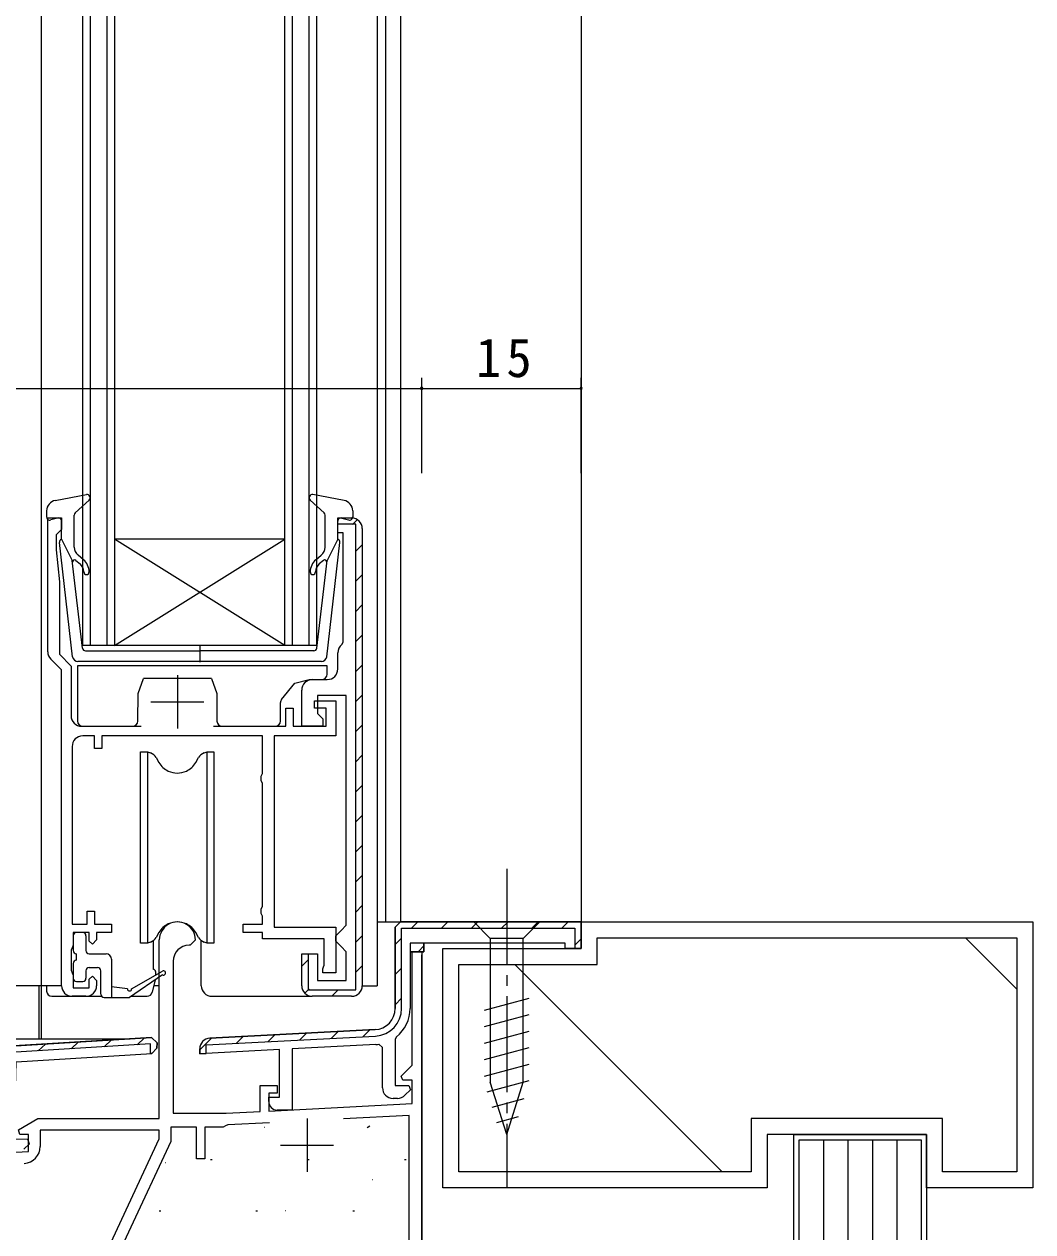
# Model space of a CAD drawing. Units: millimetres on the paper. Extents: x -420 to 373, y -297 to 267.
# Drawn here: x -321.6 to -226.7, y -98.9 to 14.7 of the extents above; entities that cross this region are included whole.
import ezdxf

# ---------------------------------------------------------------- set-up
doc = ezdxf.new("R2010")
doc.units = ezdxf.units.MM
doc.linetypes.add('CHAIN2', pattern=[12, 9, -1, 1, -1])
for name, color, linetype, lineweight in [('0-3_YKK_12', 2, 'Continuous', 9), ('0-4_YSS_K', 3, 'Continuous', 9), ('0-5_YKK_D', 6, 'Continuous', 9), ('0-6_YKK_13', 4, 'Continuous', 9), ('0-7_YKK_11', 7, 'Continuous', 9)]:
    doc.layers.add(name, color=color, linetype=linetype, lineweight=lineweight)
doc.styles.add('ＭＳ ゴシック', font='')
doc.styles.get('ＭＳ ゴシック').set_extended_font_data('MS Gothic')

msp = doc.modelspace()

# ---------------------------------------------------------------- linework, layer by layer
at = {"layer": '0-3_YKK_12'}
for p, q in [((-319.966, 88.284), (-319.966, -75.712)), ((-288.366, 88.284), (-288.366, -75.716)), ((-287.566, 85.284), (-287.566, -69.716)), ((-286.166, 85.284), (-286.166, -69.716)), ((-269.166, 85.284), (-269.166, -69.716)), ((-316.066, -43.716), (-316.066, 58.284)), ((-315.366, 58.284), (-315.366, -43.716)), ((-313.766, -43.716), (-313.766, 58.284)), ((-313.066, 58.284), (-313.066, -43.716)), ((-297.066, -43.716), (-297.066, 58.284)), ((-296.366, 58.284), (-296.366, -43.716)), ((-294.766, -43.716), (-294.766, 58.284)), ((-294.066, 58.284), (-294.066, -43.716)), ((-313.066, -43.716), (-297.066, -33.716)), ((-297.066, -43.716), (-313.066, -33.716)), ((-297.066, -33.716), (-313.066, -33.716)), ((-313.066, -43.716), (-316.066, -43.716)), ((-297.066, -43.716), (-313.066, -43.716)), ((-294.066, -43.716), (-297.066, -43.716)), ((-288.366, -69.716), (-269.166, -69.716)), ((-284.166, -109.416), (-284.166, -72.816)), ((-324.466, -75.712), (-318.066, -75.712)), ((-289.766, -75.716), (-288.366, -75.716))]:
    msp.add_line(p, q, dxfattribs=at)
at = {"layer": '0-4_YSS_K'}
for p, q in [((-228.166, -76.047), (-232.998, -71.216)), ((-255.899, -93.216), (-275.399, -73.716)), ((-298.956, -89.034), (-298.927, -89.024)), ((-289.308, -89.067), (-289.058, -88.901)), ((-246.366, -90.216), (-246.366, -214.716)), ((-244.066, -90.216), (-244.066, -214.716)), ((-241.766, -90.216), (-241.766, -214.716)), ((-239.466, -90.216), (-239.466, -214.716)), ((-308.316, -92.349), (-308.288, -92.339)), ((-304.041, -92.057), (-303.891, -92.057)), ((-294.921, -92.057), (-294.771, -92.057)), ((-285.801, -92.057), (-285.651, -92.057)), ((-288.788, -93.957), (-288.76, -93.946)), ((-308.886, -96.902), (-308.736, -96.902)), ((-299.766, -96.902), (-299.616, -96.902)), ((-297.018, -96.871), (-296.989, -96.861)), ((-290.646, -96.902), (-290.496, -96.902))]:
    msp.add_line(p, q, dxfattribs=at)
for points in [[(-282.175, -72.216), (-269.175, -72.216), (-269.175, -69.716), (-226.666, -69.716), (-226.666, -94.716), (-236.666, -94.716), (-236.666, -89.716), (-251.666, -89.716), (-251.666, -94.716), (-282.175, -94.716)], [(-280.675, -73.716), (-267.675, -73.716), (-267.675, -71.216), (-228.166, -71.216), (-228.166, -93.216), (-235.166, -93.216), (-235.166, -88.216), (-253.166, -88.216), (-253.166, -93.216), (-280.675, -93.216)]]:
    msp.add_lwpolyline(points, close=True, dxfattribs=at)
for points in [[(-249.166, -214.716), (-249.166, -89.716), (-236.666, -89.716), (-236.666, -214.716)], [(-248.666, -214.716), (-248.666, -90.216), (-237.166, -90.216), (-237.166, -214.716)]]:
    msp.add_lwpolyline(points, dxfattribs=at)
at = {"layer": '0-5_YKK_D'}
for p, q in [((-284.166, -27.519), (-284.166, -18.524)), ((-284.166, -27.519), (-284.166, -18.524)), ((-269.166, -27.519), (-269.166, -18.524)), ((-370.166, -19.524), (-284.166, -19.524)), ((-284.166, -19.524), (-269.166, -19.524))]:
    msp.add_line(p, q, dxfattribs=at)
for centre, start, end in [((-284.166, -19.524), 0, 180), ((-284.166, -19.524), 0, 180), ((-284.166, -19.524), 180, 0), ((-284.166, -19.524), 180, 0), ((-269.166, -19.524), 0, 180), ((-269.166, -19.524), 180, 0)]:
    msp.add_arc(centre, 0.106, start, end, dxfattribs=at)
at = {"layer": '0-6_YKK_13'}
for p, q in [((-318.649, -30.067), (-315.721, -29.524)), ((-291.484, -30.067), (-294.412, -29.524)), ((-316.768, -31.23), (-315.464, -30.041)), ((-293.364, -31.23), (-294.668, -30.041)), ((-319.466, -31.051), (-319.466, -31.619)), ((-318.447, -31.73), (-319.086, -31.908)), ((-316.866, -34.453), (-316.866, -31.452)), ((-293.266, -34.453), (-293.266, -31.452)), ((-291.686, -31.73), (-291.047, -31.908)), ((-290.666, -31.051), (-290.666, -31.619)), ((-318.066, -33.719), (-318.066, -32.019)), ((-292.066, -33.719), (-292.066, -32.019)), ((-317.018, -44.777), (-318.264, -34.037)), ((-318.066, -33.719), (-317.053, -35.719)), ((-293.115, -44.777), (-291.868, -34.037)), ((-292.066, -33.719), (-293.08, -35.719)), ((-316.097, -43.954), (-317.053, -35.719)), ((-316.707, -35.706), (-316.323, -36.027)), ((-316.002, -35.644), (-316.509, -35.219)), ((-294.13, -35.644), (-293.623, -35.219)), ((-294.035, -43.954), (-293.08, -35.719)), ((-293.426, -35.706), (-293.809, -36.027)), ((-315.799, -44.219), (-305.066, -44.219)), ((-305.066, -43.64), (-305.066, -45.271)), ((-294.333, -44.219), (-305.066, -44.219)), ((-293.612, -45.219), (-316.521, -45.219)), ((-316.564, -45.616), (-316.564, -50.816)), ((-303.964, -46.816), (-310.364, -46.816)), ((-303.964, -46.816), (-303.464, -48.216)), ((-303.464, -48.216), (-303.441, -50.82)), ((-297.464, -50.816), (-297.464, -49.091)), ((-316.064, -51.316), (-311.387, -51.316)), ((-302.941, -51.316), (-297.964, -51.316)), ((-310.621, -71.716), (-310.621, -53.716)), ((-310.621, -53.716), (-309.971, -53.716)), ((-309.971, -53.716), (-309.971, -71.716)), ((-309.971, -53.716), (-309.692, -53.817)), ((-309.168, -54.257), (-308.903, -54.716)), ((-305.439, -54.716), (-305.174, -54.257)), ((-304.65, -53.817), (-304.371, -53.716)), ((-304.371, -71.716), (-304.371, -53.716)), ((-304.371, -53.716), (-303.721, -53.716)), ((-303.721, -53.716), (-303.721, -71.716)), ((-279.266, -69.716), (-277.716, -71.266)), ((-273.066, -69.716), (-279.266, -69.716)), ((-273.066, -69.716), (-274.616, -71.266)), ((-316.966, -71.016), (-316.966, -72.416)), ((-316.066, -70.716), (-316.666, -70.716)), ((-315.766, -71.016), (-315.766, -72.416)), ((-309.416, -74.191), (-309.412, -71.458)), ((-308.903, -70.716), (-309.168, -71.175)), ((-305.174, -71.175), (-305.439, -70.716)), ((-304.913, -75.716), (-304.912, -71.471)), ((-274.616, -71.266), (-277.716, -71.266)), ((-277.716, -71.266), (-277.716, -84.8)), ((-274.616, -84.8), (-274.616, -71.266)), ((-309.971, -71.716), (-310.621, -71.716)), ((-309.692, -71.614), (-309.971, -71.716)), ((-304.371, -71.716), (-304.65, -71.614)), ((-303.721, -71.716), (-304.371, -71.716)), ((-316.966, -73.616), (-316.966, -75.016)), ((-316.666, -73.316), (-316.666, -72.716)), ((-315.466, -72.716), (-313.866, -72.716)), ((-313.366, -73.216), (-313.366, -76.813)), ((-315.766, -74.316), (-315.766, -75.016)), ((-315.466, -74.016), (-314.666, -74.016)), ((-314.366, -76.513), (-314.366, -74.316)), ((-308.568, -74.686), (-311.668, -76.813)), ((-311.468, -76.013), (-308.568, -74.339)), ((-309.213, -74.387), (-309.207, -74.708)), ((-330.766, -75.712), (-320.166, -75.712)), ((-320.166, -75.712), (-319.966, -75.712)), ((-320.166, -80.418), (-320.166, -75.712)), ((-319.966, -75.712), (-319.966, -80.418)), ((-319.467, -75.716), (-319.467, -76.216)), ((-316.666, -75.316), (-316.066, -75.316)), ((-311.868, -76.013), (-313.366, -75.813)), ((-309.242, -75.149), (-309.538, -76.337)), ((-309.383, -75.712), (-308.866, -75.712)), ((-318.967, -76.716), (-314.287, -76.716)), ((-314.066, -76.813), (-311.668, -76.813)), ((-311.527, -76.716), (-310.006, -76.716)), ((-303.913, -76.716), (-294.466, -76.716)), ((-278.266, -78.01), (-274.066, -76.884)), ((-278.266, -79.563), (-274.066, -78.437)), ((-320.166, -80.712), (-320.166, -80.418)), ((-319.966, -80.418), (-319.966, -80.712)), ((-278.266, -81.116), (-274.066, -79.99)), ((-346.964, -80.712), (-311.592, -80.712)), ((-278.266, -82.668), (-274.066, -81.543)), ((-278.266, -84.221), (-274.066, -83.096)), ((-278.008, -85.705), (-274.066, -84.649)), ((-276.166, -89.716), (-277.716, -84.8)), ((-276.166, -89.716), (-274.616, -84.8)), ((-277.556, -87.137), (-274.52, -86.323)), ((-277.105, -88.569), (-275.055, -88.02))]:
    msp.add_line(p, q, dxfattribs=at)
at = {"layer": '0-6_YKK_13', "linetype": 'CHAIN2'}
msp.add_line((-276.166, -64.716), (-276.166, -94.716), dxfattribs=at)
at = {"layer": '0-6_YKK_13'}
for points in [[(-293.064, -46.416), (-293.064, -45.616), (-316.564, -45.616)], [(-310.887, -50.82), (-310.864, -48.216), (-310.364, -46.816)], [(-297.354, -48.779), (-296.127, -47.245), (-294.764, -46.916), (-293.564, -46.916)]]:
    msp.add_lwpolyline(points, dxfattribs=at)
for centre, radius, start, end in [((-315.666, -29.819), 0.3, 312.3553, 100.51213), ((-294.466, -29.819), 0.3, 79.48785, 227.64468), ((-318.466, -31.051), 1, 100.51213, 180), ((-291.666, -31.051), 1, 0, 79.48785), ((-319.166, -31.619), 0.3, 180, 285.56535), ((-318.366, -32.019), 0.3, 0, 105.56535), ((-316.566, -31.452), 0.3, 132.3553, 180), ((-293.566, -31.452), 0.3, 0, 47.64468), ((-291.766, -32.019), 0.3, 74.43463, 180), ((-290.966, -31.619), 0.3, 254.43463, 0), ((-317.966, -34.002), 0.3, 109.47121, 186.62088), ((-292.166, -34.002), 0.3, 353.3791, 70.52878), ((-315.866, -34.453), 1, 180, 229.99998), ((-294.266, -34.453), 1, 310, 0), ((-316.835, -35.859), 0.2, 49.99998, 186.62088), ((-316.966, -36.793), 1, 0, 49.99998), ((-316.966, -36.793), 1.5, 0, 49.99998), ((-293.166, -36.793), 1.5, 130, 180), ((-293.166, -36.793), 1, 130, 180), ((-293.297, -35.859), 0.2, 353.3791, 130), ((-315.716, -36.793), 0.25, 180, 0), ((-294.416, -36.793), 0.25, 180, 0), ((-315.799, -43.919), 0.3, 186.62088, 270), ((-294.333, -43.919), 0.3, 270, 353.3791), ((-316.521, -44.719), 0.5, 186.62088, 270), ((-293.612, -44.719), 0.5, 270, 353.3791), ((-293.564, -46.416), 0.5, 270, 0), ((-296.964, -49.091), 0.5, 141.34018, 180), ((-316.064, -50.816), 0.5, 180, 270), ((-311.387, -50.816), 0.5, 270, 359.5), ((-302.941, -50.816), 0.5, 180.49998, 270), ((-297.964, -50.816), 0.5, 270, 0), ((-310.034, -54.757), 1, 30, 70), ((-304.308, -54.757), 1, 110, 150), ((-307.171, -53.716), 2, 210, 244.84933), ((-307.171, -53.716), 2, 244.84933, 295.15065), ((-307.171, -53.716), 2, 295.15065, 330), ((-307.171, -71.716), 2, 115.15065, 150), ((-307.171, -71.716), 2, 64.84933, 115.15065), ((-307.171, -71.716), 2, 30, 64.84933), ((-316.666, -71.016), 0.3, 90, 180), ((-316.066, -71.016), 0.3, 0, 90), ((-310.034, -70.675), 1, 290, 330), ((-304.308, -70.675), 1, 210, 250), ((-316.666, -72.416), 0.3, 180, 270), ((-315.466, -72.416), 0.3, 180, 270), ((-316.666, -73.616), 0.3, 90, 180), ((-313.866, -73.216), 0.5, 0, 90), ((-315.466, -74.316), 0.3, 90, 180), ((-314.666, -74.316), 0.3, 0, 90), ((-309.413, -74.391), 0.2, 1, 90.99998), ((-308.468, -74.513), 0.2, 239.98593, 119.98593), ((-316.666, -75.016), 0.3, 180, 270), ((-316.066, -75.016), 0.3, 270, 0), ((-311.668, -76.013), 0.2, 180, 0), ((-303.913, -75.716), 1, 179.99728, 269.99728), ((-318.967, -76.216), 0.5, 179.99728, 269.99728), ((-314.066, -76.513), 0.3, 180, 270), ((-310.023, -76.216), 0.5, 272, 346.03172)]:
    msp.add_arc(centre, radius, start, end, dxfattribs=at)
at = {"layer": '0-7_YKK_11'}
for p, q in [((-290.675, -32.326), (-290.224, -31.876)), ((-289.766, -32.716), (-289.766, -75.716)), ((-289.766, -32.716), (-289.766, -75.716)), ((-289.766, -32.716), (-289.766, -75.716)), ((-290.366, -34.846), (-289.766, -34.246)), ((-290.366, -37.675), (-289.766, -37.075)), ((-290.366, -40.503), (-289.766, -39.903)), ((-290.366, -43.332), (-289.766, -42.732)), ((-292.066, -45.916), (-292.066, -44.416)), ((-307.166, -46.516), (-307.166, -51.516)), ((-290.366, -46.16), (-289.766, -45.56)), ((-294.466, -46.916), (-293.066, -46.916)), ((-290.366, -48.988), (-289.766, -48.388)), ((-309.666, -49.016), (-304.666, -49.016)), ((-316.166, -51.316), (-310.565, -51.316)), ((-290.366, -51.817), (-289.766, -51.217)), ((-290.366, -54.645), (-289.766, -54.045)), ((-290.366, -57.474), (-289.766, -56.874)), ((-290.366, -60.302), (-289.766, -59.702)), ((-290.366, -63.131), (-289.766, -62.531)), ((-290.366, -65.959), (-289.766, -65.359)), ((-290.366, -68.787), (-289.766, -68.187)), ((-285.138, -70.316), (-284.538, -69.716)), ((-282.309, -70.316), (-281.709, -69.716)), ((-279.481, -70.316), (-278.881, -69.716)), ((-276.653, -70.316), (-276.053, -69.716)), ((-273.824, -70.316), (-273.224, -69.716)), ((-270.996, -70.316), (-270.396, -69.716)), ((-290.366, -71.616), (-289.766, -71.016)), ((-286.666, -71.844), (-286.066, -71.244)), ((-269.766, -71.915), (-269.166, -71.315)), ((-283.966, -71.716), (-285.266, -71.716)), ((-284.509, -72.516), (-283.966, -71.973)), ((-295.466, -73.887), (-294.866, -73.287)), ((-290.366, -74.444), (-289.766, -73.844)), ((-286.666, -74.673), (-286.066, -74.073)), ((-295.173, -76.423), (-294.749, -75.999)), ((-315.766, -76.716), (-317.066, -76.716)), ((-290.766, -76.716), (-294.466, -76.716)), ((-290.766, -76.716), (-294.466, -76.716)), ((-292.638, -76.716), (-292.038, -76.116)), ((-286.666, -77.501), (-286.066, -76.901)), ((-309.609, -80.591), (-345.923, -82.812)), ((-310.948, -81.274), (-310.271, -80.631)), ((-305.066, -81.759), (-303.965, -80.658)), ((-304.119, -80.666), (-288.562, -79.851)), ((-288.562, -79.851), (-304.119, -80.666)), ((-301.615, -81.136), (-300.981, -80.502)), ((-298.63, -80.979), (-297.996, -80.345)), ((-295.645, -80.823), (-295.011, -80.189)), ((-292.66, -80.666), (-292.026, -80.032)), ((-289.675, -80.51), (-289.041, -79.876)), ((-320.265, -81.844), (-319.587, -81.201)), ((-317.159, -81.654), (-316.482, -81.011)), ((-314.053, -81.464), (-313.376, -80.821)), ((-286.456, -86.316), (-286.866, -86.316)), ((-294.966, -88.216), (-294.966, -93.216)), ((-297.466, -90.716), (-292.466, -90.716))]:
    msp.add_line(p, q, dxfattribs=at)
for points in [[(-319.366, -44.302), (-319.366, -31.716), (-318.066, -31.716), (-318.066, -32.816), (-318.366, -33.116), (-318.566, -33.316), (-318.566, -34.716), (-318.266, -37.716), (-318.266, -44.543), (-317.166, -45.643), (-317.166, -50.316)], [(-295.466, -75.716), (-295.466, -72.716), (-294.866, -72.716), (-294.866, -76.116), (-290.366, -76.116), (-290.366, -32.316), (-292.066, -32.316), (-292.066, -31.716), (-290.766, -31.716)], [(-291.682, -43.628), (-291.566, -43.391), (-291.566, -33.116), (-292.066, -33.116), (-292.066, -31.716), (-290.766, -31.716)], [(-318.066, -75.716), (-318.066, -51.316), (-318.066, -46.016), (-319.073, -45.009)], [(-295.466, -75.716), (-295.466, -72.716), (-293.966, -72.716), (-293.966, -75.216), (-291.266, -75.216), (-291.266, -72.516), (-291.766, -72.016), (-292.266, -71.516), (-292.266, -71.016), (-291.766, -70.516), (-291.266, -70.016), (-291.266, -48.416), (-293.966, -48.416), (-293.966, -50.116), (-293.466, -50.616), (-293.466, -51.316), (-295.466, -51.316), (-295.466, -47.916)], [(-303.768, -51.316), (-296.966, -51.316), (-296.966, -49.616), (-296.266, -49.616), (-296.266, -51.316), (-293.166, -51.316), (-293.166, -49.616), (-294.266, -49.616), (-294.266, -48.916), (-292.266, -48.916), (-292.266, -52.216), (-298.066, -52.216), (-298.066, -70.216), (-292.266, -70.216), (-292.266, -74.516), (-293.466, -74.516), (-293.466, -74.116), (-293.416, -73.95), (-293.366, -73.784), (-293.366, -71.316), (-299.166, -71.316), (-299.166, -70.716), (-300.966, -70.716), (-300.966, -69.916), (-299.166, -69.916), (-299.166, -69.163), (-299.266, -68.939), (-299.266, -68.492), (-299.166, -68.269), (-299.166, -56.663), (-299.266, -56.439), (-299.266, -55.992), (-299.166, -55.769), (-299.166, -52.216), (-314.266, -52.216), (-314.266, -53.416), (-314.966, -53.416), (-314.966, -52.216), (-316.066, -52.216)], [(-317.066, -53.216), (-317.066, -69.916), (-315.666, -69.916), (-315.666, -68.716), (-314.966, -68.716), (-314.966, -69.916), (-313.366, -69.916), (-313.366, -70.716), (-314.766, -70.716), (-314.766, -71.416), (-315.166, -71.816), (-315.466, -71.516), (-315.466, -70.716), (-316.966, -70.716), (-316.966, -71.916), (-317.066, -72.139), (-317.166, -72.363), (-317.166, -74.269), (-317.066, -74.492), (-316.966, -74.716), (-316.966, -75.916), (-315.466, -75.916), (-315.466, -75.116), (-315.166, -74.816), (-314.766, -75.216), (-314.766, -75.716)], [(-286.666, -77.854), (-286.666, -70.216), (-286.166, -69.716), (-286.666, -70.216)], [(-286.166, -69.716), (-286.666, -70.216), (-286.666, -77.854)], [(-286.166, -69.716), (-269.166, -69.716), (-269.166, -72.216), (-270.666, -72.216), (-270.666, -71.716), (-283.966, -71.716), (-283.966, -72.516), (-285.266, -72.516), (-285.266, -77.854)], [(-286.066, -77.854), (-286.066, -70.316), (-269.766, -70.316), (-269.766, -71.616), (-269.766, -72.216), (-269.166, -72.216), (-269.166, -69.716), (-286.166, -69.716)], [(-348.566, -73.416), (-348.566, -89.816), (-347.366, -89.816), (-347.366, -90.516), (-348.566, -90.516), (-348.566, -92.216), (-338.566, -92.216), (-321.166, -91.304), (-321.166, -89.716), (-321.986, -89.716), (-322.106, -89.266), (-320.288, -88.216), (-308.866, -88.216), (-308.866, -71.416)], [(-305.466, -71.416), (-305.966, -71.916), (-306.066, -71.916)], [(-307.566, -73.416), (-307.566, -87.716), (-302.566, -87.716), (-299.366, -87.548), (-299.366, -85.116), (-297.766, -85.116), (-297.766, -85.816), (-298.566, -85.816), (-298.566, -87.506), (-285.066, -86.799), (-285.066, -84.616), (-285.942, -84.616), (-286.103, -84.228), (-285.066, -83.192), (-285.066, -72.516), (-284.166, -72.516), (-284.166, -109.716), (-290.166, -109.716), (-290.166, -108.716), (-289.075, -108.086), (-285.366, -108.086), (-285.366, -87.916), (-291.532, -88.239)], [(-345.923, -82.812), (-309.609, -80.591), (-345.923, -82.812)], [(-309.092, -81.605), (-309.079, -81.103), (-309.609, -80.591)], [(-309.079, -81.103), (-309.609, -80.591), (-309.079, -81.103)], [(-305.066, -81.665), (-305.066, -82.118), (-304.466, -82.086), (-304.466, -81.285), (-288.53, -80.45)], [(-286.553, -80.517), (-286.666, -80.752), (-286.666, -85.116), (-285.391, -85.116), (-285.23, -85.504), (-285.749, -86.023)], [(-309.092, -81.605), (-309.561, -82.091), (-309.705, -82.099), (-309.681, -81.196), (-346.252, -83.433), (-346.276, -84.336), (-346.877, -84.373), (-346.862, -83.784)], [(-321.627, -91.085), (-321.094, -90.579), (-321.245, -90.188), (-322.52, -90.154), (-322.33, -82.872), (-309.561, -82.091), (-309.092, -81.605), (-309.561, -82.091)], [(-309.079, -81.103), (-309.092, -81.605), (-309.079, -81.103)], [(-298.566, -86.616), (-298.566, -86.216), (-297.566, -86.216), (-297.566, -81.725), (-305.066, -82.118), (-305.066, -81.665)], [(-288.488, -81.249), (-296.366, -81.662), (-296.366, -87.416), (-297.766, -87.416)], [(-287.866, -85.316), (-287.866, -81.52), (-288.207, -81.222)], [(-298.483, -88.603), (-302.429, -88.81), (-302.64, -88.913), (-302.866, -89.016), (-304.566, -89.016), (-304.566, -92.016), (-305.366, -92.016), (-305.366, -89.016), (-307.766, -89.016), (-307.766, -90.36), (-315.732, -107.443)], [(-320.166, -106.516), (-316.514, -106.516), (-308.866, -90.116), (-308.866, -89.316), (-320.066, -89.316), (-320.066, -90.829)]]:
    msp.add_lwpolyline(points, dxfattribs=at)
msp.add_lwpolyline([(-283.966, -71.716), (-285.266, -71.716), (-285.266, -72.516), (-283.966, -72.516)], close=True, dxfattribs=at)
for centre, radius, start, end in [((-290.766, -32.716), 1, 359.99997, 90.00002), ((-290.766, -32.716), 1, 359.99997, 90.00002), ((-318.366, -44.302), 1, 179.99997, 224.99997), ((-291.066, -44.416), 1, 127.97987, 180.00003), ((-293.066, -45.916), 1, 270, 359.99998), ((-294.466, -47.916), 1, 90, 179.99998), ((-316.166, -50.316), 1, 180, 269.99998), ((-316.066, -53.216), 1, 90, 179.99998), ((-307.166, -71.416), 1.7, 359.99998, 180), ((-306.066, -73.416), 1.5, 90, 179.99998), ((-317.066, -75.716), 1, 180, 269.99998), ((-315.766, -75.716), 1, 270, 359.99998), ((-294.466, -75.716), 1, 180, 269.99998), ((-294.466, -75.716), 1, 180, 269.99998), ((-290.766, -75.716), 1, 270, 359.99998), ((-290.766, -75.716), 1, 270, 359.99998), ((-288.666, -77.854), 2, 273, 359.99998), ((-288.666, -77.854), 2, 273, 359.99998), ((-288.666, -77.854), 2.6, 273, 359.99997), ((-288.666, -77.854), 3.4, 308.43466, 0), ((-304.066, -81.665), 1, 93.00002, 180), ((-304.066, -81.665), 1, 93.00002, 180), ((-288.666, -77.854), 3.4, 272.99998, 277.76643), ((-286.866, -85.316), 1, 180, 269.99998), ((-286.456, -85.316), 1, 270, 315), ((-297.766, -86.616), 0.8, 180, 269.99998), ((-321.666, -90.829), 1.6, 273.00003, 0)]:
    msp.add_arc(centre, radius, start, end, dxfattribs=at)

# ---------------------------------------------------------------- texts
at = {"layer": '0-5_YKK_D', "color": 3, "insert": (-279.066, -18.524), "char_height": 3.666, "attachment_point": 7, "style": 'ＭＳ ゴシック'}
msp.add_mtext('\\T1.21;\\W0.95;15', dxfattribs=at)

doc.saveas('drawing.dxf')
